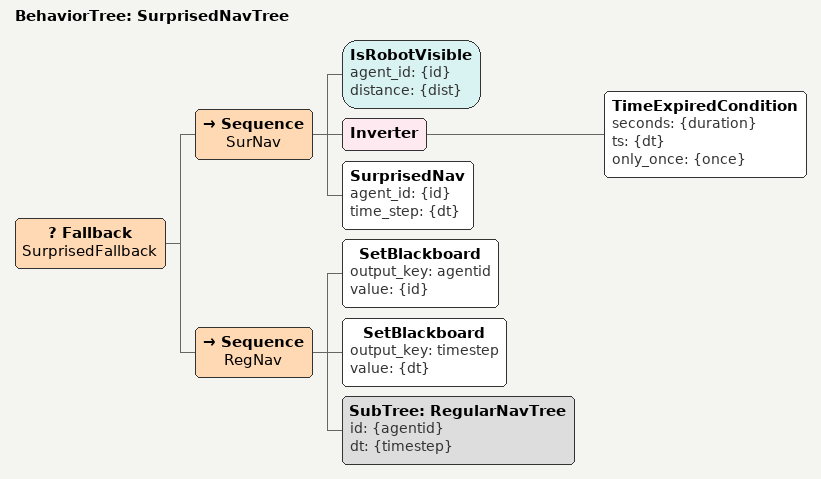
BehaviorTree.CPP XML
<?xml version='1.0' encoding='UTF-8'?>
<!-- https://github.com/robotics-upo/hunav_gazebo_wrapper/blob/v2.0/behavior_trees/BTSurprisedNav.xml -->
<root main_tree_to_execute="SurprisedNavTree" BTCPP_format="4">

    <include path="BTRegularNav.xml" />

    <BehaviorTree ID="SurprisedNavTree">
        <Fallback name="SurprisedFallback">
            <Sequence name="SurNav"> <!--ReactiveSequence-->
                <IsRobotVisible agent_id="{id}" distance="{dist}" />
                <Inverter>
                    <TimeExpiredCondition seconds="{duration}" ts="{dt}" only_once="{once}" />
                </Inverter>
                <SurprisedNav agent_id="{id}" time_step="{dt}" />
            </Sequence>
            <Sequence name="RegNav">
                <SetBlackboard output_key="agentid" value="{id}" />
                <SetBlackboard output_key="timestep" value="{dt}" />
                <SubTree ID="RegularNavTree" id="{agentid}" dt="{timestep}" />
            </Sequence>
        </Fallback>
    </BehaviorTree>

</root>
